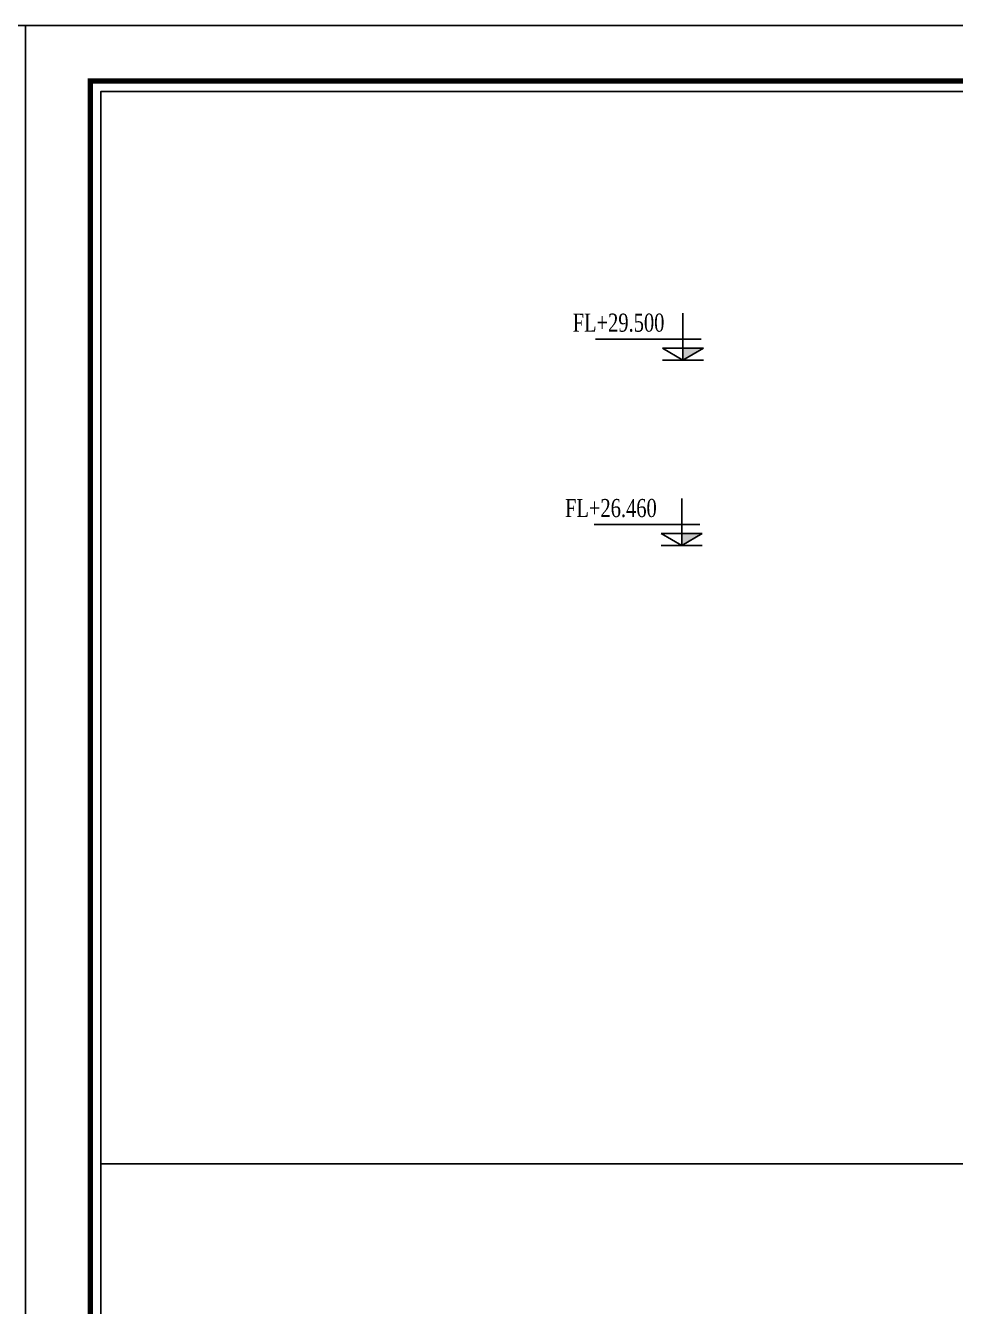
# Model space of a CAD drawing. Header units: inches. Extents: x 315041 to 662841, y -45540 to -35018.
# Drawn here: x 331391.4 to 331543.9, y -36371.1 to -36161.1 of the extents above; entities that cross this region are included whole.
import ezdxf

# ---------------------------------------------------------------- set-up
doc = ezdxf.new("R2010")
doc.units = ezdxf.units.IN
doc.header["$MEASUREMENT"] = 0
for name, color, linetype in [('2', 2, 'Continuous'), ('250', 250, 'Continuous'), ('3', 3, 'Continuous'), ('7', 7, 'Continuous'), ('BAO KHUNG', 31, 'Continuous')]:
    doc.layers.add(name, color=color, linetype=linetype)
doc.styles.add('vntimeh.shx', font='vntimeh.shx', dxfattribs={"width": 0.8, "bigfont": 'bigfont.shx'})

# ---------------------------------------------------------------- blocks, each defined once
blk = doc.blocks.new('A$C75D82031')
at = {"layer": '2', "color": 157, "linetype": 'Continuous'}
blk.add_lwpolyline([(0, 420), (594, 420), (594, 0), (0, 0)], close=True, dxfattribs=at)
at = {"layer": '7', "color": 147, "linetype": 'Continuous'}
blk.add_lwpolyline([(12.33, 57.61), (581.67, 57.61), (581.67, 409.19), (12.33, 409.19)], close=True, dxfattribs=at)
at = {"layer": 'BAO KHUNG', "color": 167, "linetype": 'Continuous', "const_width": 0.871}
blk.add_lwpolyline([(10.59, 9.07), (583.41, 9.07), (583.41, 410.93), (10.59, 410.93)], close=True, dxfattribs=at)
blk = doc.blocks.new('cos')
at = {"color": 8}
for p, q in [((0, 0), (0, 7.82)), ((-3, 3.49), (14.52, 3.49)), ((0, 1.99), (-3.39, 1.99)), ((0, 0), (-3.39, 1.99)), ((0, 1.99), (3.39, 1.99)), ((0, 0), (3.39, 1.99))]:
    blk.add_line(p, q, dxfattribs=at)
at = {"color": 4}
for p in [(-3.39, 0), (3.39, 0)]:
    blk.add_line(p, (0, 0), dxfattribs=at)
at = {"color": 8}
blk.add_solid([(0, 0), (-3.39, 1.99), (0, 1.99)], dxfattribs=at)
at = {"layer": '3', "color": 3, "style": 'vntimeh.shx', "width": 0.75}
blk.add_attdef('DSD', (1.32, 4.73), '', height=3, dxfattribs=at)

msp = doc.modelspace()

# ---------------------------------------------------------------- linework, layer by layer
at = {"color": 8}
for points in [[(331403.7734, -36171.9399), (331973.1113, -36171.9399), (331973.1113, -36347.7298), (331403.7734, -36347.7298)], [(331403.7734, -36347.7298), (331973.1113, -36347.7298), (331973.1113, -36523.5197), (331403.7734, -36523.5197)]]:
    msp.add_lwpolyline(points, close=True, dxfattribs=at)

# ---------------------------------------------------------------- block references
at = {"color": 1}
for p in [(330797.4423, -36581.1298), (331391.4423, -36581.1298)]:
    msp.add_blockref('A$C75D82031', p, dxfattribs=at)
at = {"layer": '250'}
ref = msp.add_blockref('cos', (331499.2472, -36215.9898), dxfattribs=dict(at, xscale=-0.98876953125, yscale=0.98876953125, zscale=0.98876953125))
ref.add_attrib('DSD', 'FL+29.500', (331481.152, -36211.3142), dxfattribs={"layer": '3', "color": 3, "height": 2.96631, "style": 'vntimeh.shx', "width": 0.75})
ref = msp.add_blockref('cos', (331499.0525, -36246.3864), dxfattribs=dict(at, xscale=-0.98876953125, yscale=0.98876953125, zscale=0.98876953125))
ref.add_attrib('DSD', 'FL+26.460', (331479.8979, -36241.7108), dxfattribs={"layer": '3', "color": 3, "height": 2.96631, "style": 'vntimeh.shx', "width": 0.75})

doc.saveas('drawing.dxf')
